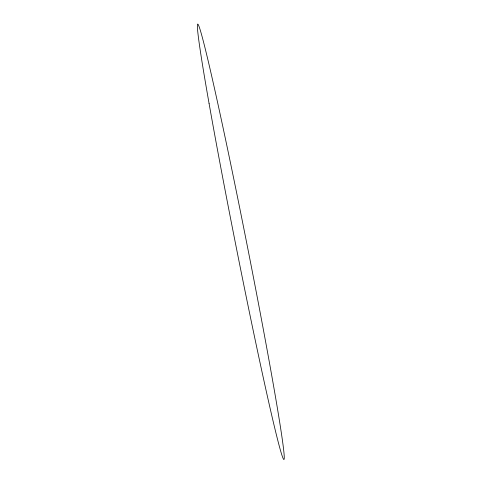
<?xml version="1.0" encoding="UTF-8"?>
<svg xmlns="http://www.w3.org/2000/svg" width="481" height="481" viewBox="0 0 481 481"><rect width="100%" height="100%" fill="white"/><g stroke="black" fill="none" stroke-linecap="round" stroke-linejoin="round"><path stroke-width="0.72" d="M209.079 103.499A221.831 5.55 78.8 0 0 282.01 455.453A221.831 5.55 78.8 0 0 230.405 162.554A221.831 5.55 78.8 0 0 209.079 103.499"/></g></svg>
